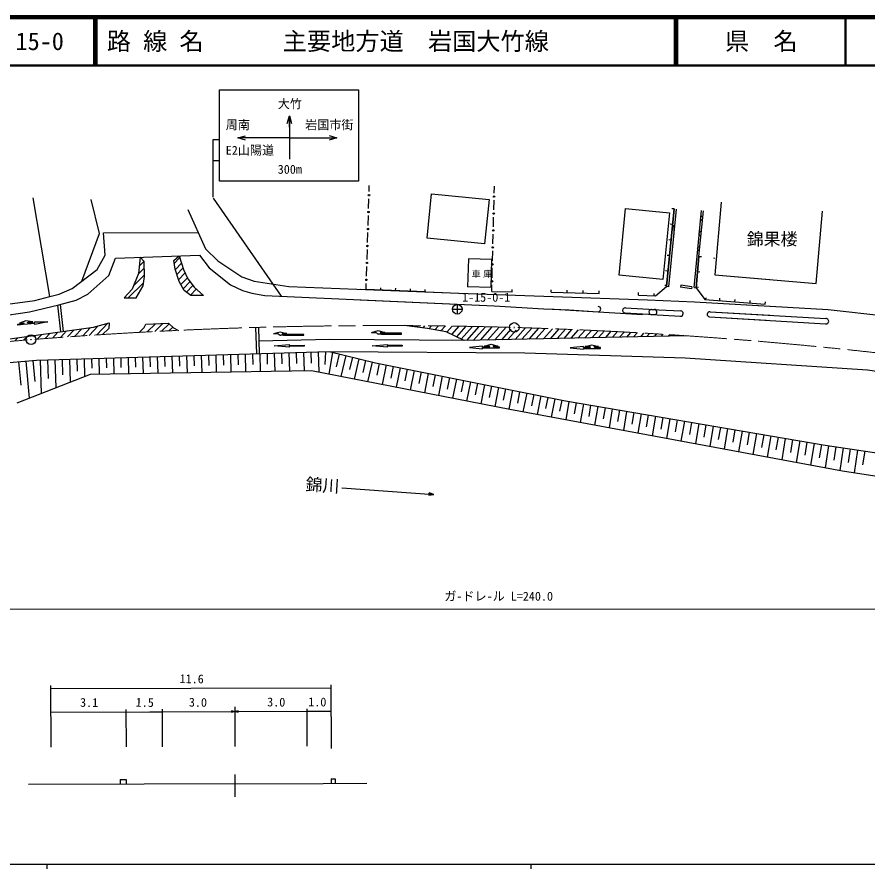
# Model space of a CAD drawing. Units: millimetres, scale not verified. Extents: x 40000 to 680000, y 20000 to 380000.
# Drawn here: x 161820 to 337666, y 204000 to 380000 of the extents above; entities that cross this region are included whole.
import ezdxf
from ezdxf.enums import TextEntityAlignment as Align

# ---------------------------------------------------------------- set-up
doc = ezdxf.new("R2010")
doc.units = ezdxf.units.MM
doc.header["$LTSCALE"] = 1000
doc.linetypes.add('CHAIN', pattern=[18.5, 12, -1.5, 3.5, -1.5])
for name, color, linetype, lineweight in [('M-BGD', 7, 'Continuous', 25), ('M-BMK', 2, 'CHAIN', 13), ('M-BMK-SRVR', 3, 'Continuous', 25), ('M-STR-HTXT', 7, 'Continuous', 13), ('M-STR-STRC', 7, 'Continuous', 25), ('M-TTL', 2, 'Continuous', 140), ('M-TTL-BAND', 7, 'Continuous', 25), ('M-TTL-LINE', 7, 'Continuous', 50), ('M-TTL-TXT', 7, 'Continuous', 50)]:
    doc.layers.add(name, color=color, linetype=linetype, lineweight=lineweight)
doc.styles.add('ＭＳ ゴシック', font='')
doc.styles.get('ＭＳ ゴシック').set_extended_font_data('MS Gothic')

# ---------------------------------------------------------------- blocks, each defined once
blk = doc.blocks.new('BUHIN2')
at = {"layer": 'M-BMK-SRVR'}
for radius in [1, 0.03]:
    blk.add_circle((0, 0), radius, dxfattribs=at)

msp = doc.modelspace()

# ---------------------------------------------------------------- linework, layer by layer
at = {"layer": 'M-BGD'}
for p, q in [((234579, 343934), (234618, 345196)), ((260426, 343640), (260461, 345046)), ((246593, 334331), (247493, 343467)), ((247493, 343467), (259354, 342299)), ((168630, 322271), (165136, 342633)), ((178861, 335247), (177114, 342333)), ((234472, 340435), (234534, 342464)), ((259354, 342299), (258454, 333163)), ((260337, 340141), (260388, 342170)), ((307296, 341729), (306000, 326767)), ((307296, 341729), (306000, 326767)), ((197145, 340224), (200734, 332139)), ((286223, 326674), (287594, 340473)), ((287594, 340473), (296666, 339572)), ((297644, 340345), (296023, 324310)), ((298042, 340305), (296421, 324270)), ((297644, 340345), (297147, 340395)), ((302342, 330582), (303269, 340042)), ((302740, 330543), (303666, 339990)), ((302740, 330543), (303666, 339990)), ((326950, 324952), (328246, 339914)), ((234364, 336937), (234426, 338966)), ((260248, 336642), (260300, 338671)), ((296666, 339572), (295295, 325773)), ((297320, 337135), (296822, 337185)), ((175203, 325418), (178861, 335247)), ((179659, 335446), (199254, 335473)), ((180009, 330805), (179659, 335446)), ((234256, 333439), (234318, 335468)), ((260159, 333143), (260211, 335172)), ((258454, 333163), (246593, 334331)), ((296995, 333925), (296498, 333975)), ((200734, 332139), (203334, 329645)), ((234148, 329940), (234211, 331969)), ((260071, 329644), (260122, 331673)), ((178362, 327810), (180009, 330805)), ((180814, 326609), (182189, 330212)), ((182189, 330212), (199515, 330837)), ((199515, 330837), (201546, 328203)), ((203334, 329645), (208256, 326352)), ((255082, 330031), (254935, 324230)), ((259948, 329908), (255082, 330031)), ((259801, 324107), (259948, 329908)), ((296671, 330715), (296173, 330765)), ((301732, 324107), (302342, 330582)), ((302130, 324070), (302740, 330543)), ((302740, 330543), (303238, 330496)), ((305764, 330269), (305966, 330163)), ((173221, 323918), (178362, 327810)), ((201546, 328203), (205964, 324663)), ((234040, 326442), (234103, 328471)), ((259982, 326145), (260033, 328175)), ((296346, 327505), (295848, 327555)), ((302444, 327406), (302942, 327359)), ((176452, 322769), (180814, 326609)), ((208256, 326352), (210841, 325466)), ((295295, 325773), (286223, 326674)), ((306000, 326767), (326950, 324952)), ((306000, 326767), (317415, 325778)), ((170526, 322770), (173221, 323918)), ((205964, 324663), (208434, 323510)), ((210841, 325466), (217995, 324333)), ((217995, 324333), (253095, 322962)), ((233956, 323710), (233995, 324973)), ((233956, 323710), (233975, 324209)), ((237005, 323591), (237025, 324090)), ((240055, 323472), (240074, 323971)), ((243104, 323352), (243123, 323852)), ((259801, 324107), (254935, 324230)), ((259909, 323269), (259945, 324676)), ((296010, 324300), (295691, 324685)), ((296421, 324270), (296023, 324310)), ((299024, 324628), (298953, 324183)), ((301199, 323827), (298953, 324183)), ((301270, 324272), (299024, 324628)), ((301270, 324272), (301199, 323827)), ((301732, 324107), (302130, 324070)), ((302149, 324268), (302646, 324221)), ((165486, 321472), (168630, 322271)), ((168630, 322271), (170526, 322770)), ((174034, 321536), (176452, 322769)), ((208434, 323510), (210327, 322962)), ((210327, 322962), (213044, 322468)), ((213044, 322468), (260405, 320327)), ((232763, 323756), (253095, 322962)), ((246153, 323233), (233956, 323710)), ((246153, 323233), (246173, 323733)), ((253095, 322962), (292086, 321603)), ((253095, 322962), (292086, 321603)), ((259909, 323269), (259912, 323769)), ((259909, 323269), (264118, 323245)), ((264118, 323245), (264121, 323745)), ((272202, 323164), (272215, 323664)), ((272202, 323164), (282135, 322912)), ((275513, 323080), (275526, 323580)), ((278824, 322996), (278837, 323496)), ((282135, 322912), (282148, 323412)), ((290244, 322564), (290267, 323063)), ((293467, 322418), (293490, 322918)), ((139464, 317958), (165486, 321472)), ((164363, 319119), (170431, 320541)), ((170431, 320541), (174034, 321536)), ((232763, 321576), (260405, 320327)), ((260405, 320327), (270717, 319738)), ((260405, 320327), (270717, 319738)), ((292086, 321603), (301809, 321183)), ((292086, 321603), (301809, 321183)), ((301809, 321183), (329427, 319610)), ((301809, 321183), (317415, 320294)), ((303915, 321719), (304314, 322021)), ((307020, 321404), (307059, 321902)), ((310162, 321157), (310201, 321656)), ((313304, 320910), (313343, 321409)), ((316446, 320664), (316485, 321162)), ((150298, 317051), (164363, 319119)), ((270717, 319738), (275893, 319487)), ((271620, 319686), (291068, 318575)), ((275893, 319487), (281893, 319127)), ((287516, 318881), (293516, 318521)), ((287541, 319905), (293541, 319602)), ((292962, 319579), (298961, 319276)), ((305027, 319105), (328947, 317719)), ((305027, 319105), (317415, 318387)), ((329427, 319610), (342449, 318125)), ((292937, 318556), (298937, 318196)), ((304913, 318041), (328893, 316619)), ((304913, 318041), (316639, 317345)), ((165856, 309110), (226326, 310883)), ((189289, 309797), (189349, 307741)), ((190800, 309841), (190901, 306396)), ((192312, 309885), (192373, 307807)), ((193824, 309930), (193926, 306446)), ((195336, 309974), (195397, 307872)), ((196847, 310018), (196951, 306496)), ((198359, 310063), (198421, 307938)), ((199871, 310107), (199975, 306546)), ((201383, 310151), (201446, 308003)), ((202894, 310196), (203000, 306596)), ((204406, 310240), (204470, 308069)), ((205918, 310284), (206024, 306646)), ((207430, 310329), (207494, 308134)), ((208941, 310373), (209049, 306696)), ((210453, 310417), (210518, 308200)), ((211965, 310462), (212074, 306746)), ((213477, 310506), (213542, 308265)), ((214988, 310550), (215098, 306796)), ((216500, 310595), (216566, 308331)), ((218012, 310639), (218123, 306846)), ((219524, 310683), (219591, 308396)), ((221035, 310728), (221148, 306896)), ((222547, 310772), (222615, 308461)), ((224059, 310816), (224182, 306624)), ((225571, 310861), (225393, 308207)), ((227011, 310717), (226246, 306221)), ((226326, 310883), (266738, 310618)), ((226326, 310883), (235903, 308565)), ((228379, 310386), (227743, 307761)), ((229747, 310055), (228703, 305742)), ((266738, 310618), (299856, 309571)), ((152522, 307927), (165856, 309110)), ((162153, 308781), (162584, 303917)), ((163634, 308913), (164315, 301238)), ((165116, 309044), (165501, 304699)), ((166612, 309132), (166815, 302216)), ((168124, 309176), (168236, 305352)), ((169636, 309221), (169807, 303387)), ((171148, 309265), (171241, 306089)), ((172659, 309309), (172799, 304558)), ((174171, 309354), (174245, 306827)), ((175683, 309398), (175790, 305728)), ((177195, 309442), (177252, 307479)), ((178706, 309487), (178803, 306196)), ((180218, 309531), (180276, 307545)), ((181730, 309575), (181827, 306246)), ((183242, 309620), (183300, 307610)), ((184753, 309664), (184852, 306296)), ((186265, 309708), (186325, 307676)), ((187777, 309753), (187877, 306346)), ((231115, 309724), (230497, 307173)), ((232483, 309393), (231468, 305202)), ((233851, 309061), (233251, 306584)), ((235219, 308730), (234234, 304662)), ((235903, 308565), (275133, 300695)), ((236629, 308419), (236140, 305980)), ((238082, 308128), (237268, 304070)), ((299856, 309571), (337556, 307084)), ((222656, 306921), (176905, 306164)), ((263634, 298926), (222656, 306921)), ((239535, 307836), (239048, 305406)), ((240988, 307545), (240177, 303503)), ((242441, 307253), (241956, 304833)), ((243894, 306962), (243086, 302935)), ((245347, 306670), (244863, 304259)), ((246800, 306379), (245995, 302368)), ((337556, 307084), (363842, 303180)), ((176905, 306164), (161795, 300252)), ((248253, 306087), (247771, 303685)), ((249706, 305796), (248904, 301800)), ((251159, 305504), (250679, 303112)), ((252612, 305213), (251814, 301233)), ((254065, 304921), (253587, 302538)), ((255518, 304630), (254723, 300665)), ((256971, 304338), (256495, 301964)), ((258424, 304047), (257632, 300097)), ((259877, 303755), (259402, 301390)), ((261330, 303464), (260541, 299530)), ((262783, 303172), (262310, 300817)), ((264236, 302881), (263450, 298962)), ((265689, 302590), (265219, 300250)), ((267142, 302298), (266364, 298422)), ((268595, 302007), (268131, 299694)), ((270048, 301715), (269279, 297883)), ((271501, 301424), (271042, 299137)), ((272954, 301132), (272194, 297344)), ((274407, 300841), (273953, 298581)), ((275133, 300695), (328787, 291549)), ((275878, 300568), (275233, 296782)), ((277369, 300314), (276979, 298030)), ((278859, 300060), (278206, 296232)), ((280349, 299806), (279956, 297497)), ((281840, 299552), (281180, 295682)), ((283330, 299298), (282932, 296963)), ((332398, 286212), (263634, 298926)), ((284820, 299044), (284154, 295132)), ((286311, 298790), (285909, 296430)), ((287801, 298535), (287127, 294582)), ((289292, 298281), (288885, 295897)), ((290782, 298027), (290101, 294033)), ((292272, 297773), (291862, 295364)), ((293763, 297519), (293075, 293483)), ((295253, 297265), (294838, 294831)), ((296743, 297011), (296048, 292933)), ((298234, 296757), (297815, 294298)), ((299724, 296503), (299022, 292383)), ((301215, 296249), (300791, 293765)), ((302705, 295995), (301996, 291833)), ((304195, 295741), (303768, 293231)), ((305686, 295487), (304969, 291284)), ((307176, 295233), (306744, 292698)), ((308666, 294979), (307943, 290734)), ((310157, 294725), (309721, 292165)), ((311647, 294471), (310916, 290184)), ((313138, 294217), (312697, 291632)), ((314628, 293963), (313890, 289634)), ((316118, 293708), (315673, 291099)), ((317609, 293454), (316864, 289084)), ((319099, 293200), (318650, 290566)), ((320589, 292946), (319837, 288535)), ((322080, 292692), (321626, 290033)), ((323570, 292438), (322811, 287985)), ((325061, 292184), (324603, 289500)), ((326551, 291930), (325785, 287435)), ((328041, 291676), (327579, 288966)), ((328787, 291549), (395886, 281573)), ((329532, 291438), (328853, 286868)), ((331023, 291216), (330611, 288443)), ((332514, 290995), (331819, 286319)), ((334005, 290773), (333586, 287952)), ((335496, 290551), (334796, 285842)), ((336988, 290330), (336567, 287499)), ((392409, 276939), (332398, 286212)), ((228930, 282748), (247954, 281381)), ((246974, 281702), (246938, 281203)), ((246966, 281239), (246996, 281662)), ((247954, 281381), (246974, 281702)), ((246996, 281662), (247849, 281388)), ((247006, 281273), (247031, 281622)), ((247031, 281622), (247749, 281395)), ((246938, 281203), (247954, 281381)), ((247851, 281388), (246966, 281239)), ((247749, 281395), (247006, 281273)), ((247046, 281308), (247066, 281582)), ((247650, 281402), (247046, 281308)), ((247066, 281582), (247650, 281402)), ((247086, 281343), (247101, 281542)), ((247547, 281410), (247086, 281343)), ((247101, 281542), (247547, 281410)), ((247126, 281377), (247135, 281502)), ((247448, 281417), (247126, 281377)), ((247135, 281502), (247448, 281417)), ((247166, 281412), (247170, 281462)), ((247345, 281424), (247166, 281412)), ((247168, 281437), (247345, 281424)), ((247170, 281462), (247345, 281424)), ((168841, 229185), (168804, 241900)), ((168806, 241255), (226677, 241423)), ((226676, 242068), (226714, 228854)), ((168820, 236412), (189289, 236471)), ((184318, 236957), (184341, 229231)), ((189289, 236471), (191820, 236479)), ((191818, 236979), (191841, 229252)), ((191820, 236479), (206829, 236522)), ((206078, 236736), (206829, 236522)), ((206829, 236522), (206079, 236306)), ((206826, 237522), (206850, 229296)), ((206829, 236522), (207578, 236738)), ((206829, 236522), (221692, 236565)), ((207579, 236309), (206829, 236522)), ((221690, 237065), (221713, 229339)), ((221692, 236565), (226692, 236580)), ((183128, 222497), (184360, 222501)), ((183128, 222497), (183130, 221549)), ((184360, 222501), (184363, 221553)), ((206880, 218869), (206866, 223514)), ((226732, 222624), (227585, 222626)), ((226732, 222624), (226735, 221676)), ((227585, 222626), (227588, 221678)), ((164164, 221494), (188099, 221563)), ((188099, 221563), (225076, 221671)), ((225076, 221671), (234132, 221697))]:
    msp.add_line(p, q, dxfattribs=at)
for points in [[(290244, 322564), (293726, 322406), (296023, 324310), (297644, 340345)], [(303463, 337918), (303353, 337969), (303261, 338038), (303161, 338144), (303112, 338259), (303089, 338379), (303104, 338534), (303150, 338647), (303221, 338751), (303340, 338837), (303443, 338887), (303561, 338913)], [(303154, 334769), (303044, 334820), (302953, 334889), (302852, 334995), (302803, 335110), (302780, 335230), (302795, 335385), (302842, 335498), (302912, 335602), (303031, 335688), (303134, 335738), (303252, 335764)], [(302846, 331620), (302735, 331671), (302644, 331740), (302544, 331846), (302495, 331961), (302471, 332081), (302486, 332236), (302533, 332349), (302603, 332453), (302722, 332539), (302825, 332589), (302943, 332615)], [(302740, 330543), (302130, 324070), (303973, 321643), (316446, 320664)]]:
    msp.add_lwpolyline(points, dxfattribs=at)
for centre, radius in [((234557, 343199), 150), ((260407, 342905), 150), ((234449, 339701), 150), ((260318, 339406), 150), ((234341, 336202), 150), ((260230, 335907), 150), ((234233, 332704), 150), ((260141, 332408), 150), ((234125, 329206), 150), ((260052, 328909), 150), ((234017, 325707), 150), ((259963, 325410), 150), ((264527, 315873), 22.5), ((164721, 313346), 22.5)]:
    msp.add_circle(centre, radius, dxfattribs=at)
for centre, radius, start, end in [((281901, 319668), 540, 269.08942, 88.30667), ((287472, 319394), 515, 82.30737, 274.94296), ((292893, 319069), 515, 82.30737, 274.94296), ((293525, 319062), 540, 269.08942, 88.30667), ((298945, 318736), 540, 269.08942, 88.30667), ((304978, 318572), 535, 84.7207, 262.98604), ((304978, 318572), 535, 84.7207, 262.98604), ((328992, 317165), 555, 259.64838, 94.65524)]:
    msp.add_arc(centre, radius, start, end, dxfattribs=at)
at = {"layer": 'M-BMK'}
for start, end in [(88.38623, 94.51358), (82.13852, 88.29279), (94.60699, 95.5463)]:
    msp.add_arc((237868, -603741), 920000, start, end, dxfattribs=at)
at = {"layer": 'M-BMK-SRVR'}
for p, q in [((252789, 320635), (252789, 318635)), ((251789, 319635), (253789, 319635))]:
    msp.add_line(p, q, dxfattribs=at)
msp.add_circle((252789, 319635), 1000, dxfattribs=at)
at = {"layer": 'M-STR-HTXT'}
msp.add_line((159421, 257682), (394188, 257682), dxfattribs=at)
at = {"layer": 'M-STR-STRC'}
for p, q in [((203659, 346119), (203659, 364931)), ((203659, 364931), (232365, 364931)), ((232365, 364931), (232365, 346119)), ((217656, 358012), (218116, 359612)), ((218116, 359612), (218572, 358012)), ((218116, 357255), (218116, 359612)), ((218116, 359612), (218116, 350630)), ((202339, 342809), (202339, 354721)), ((202339, 354721), (203659, 354721)), ((207463, 355034), (209063, 355490)), ((209063, 354574), (207463, 355034)), ((218116, 355034), (207463, 355034)), ((218116, 355034), (227937, 355034)), ((226337, 355494), (227937, 355034)), ((227937, 355034), (226337, 354578)), ((202339, 350394), (203659, 350394)), ((232365, 346119), (203659, 346119)), ((202339, 342551), (216373, 322317)), ((297524, 337019), (297524, 335019)), ((187250, 330395), (186887, 327020)), ((188064, 329543), (187052, 328551)), ((188077, 329530), (187250, 330395)), ((188129, 326373), (188077, 329530)), ((194208, 329737), (195294, 330685)), ((194519, 327926), (194208, 329737)), ((195426, 330276), (194316, 329108)), ((195784, 329165), (194540, 327855)), ((195294, 330685), (196201, 327874)), ((188100, 328114), (186828, 326868)), ((195295, 325339), (194519, 327926)), ((196111, 328153), (194849, 326825)), ((196201, 327874), (197132, 325934)), ((186887, 327020), (185645, 323786)), ((188123, 326704), (185946, 324571)), ((187896, 324485), (188129, 326373)), ((196550, 327145), (195184, 325707)), ((197028, 326151), (195664, 324715)), ((197132, 325934), (198451, 324174)), ((187972, 325100), (184810, 322001)), ((186421, 322001), (187896, 324485)), ((196382, 323502), (195295, 325339)), ((197581, 325335), (196173, 323854)), ((198168, 324552), (196838, 323151)), ((198451, 324174), (200340, 322493)), ((185645, 323786), (183963, 322001)), ((197727, 322467), (196382, 323502)), ((198867, 323805), (197651, 322525)), ((200340, 322493), (197727, 322467)), ((170199, 320486), (170829, 314973)), ((171428, 315052), (170789, 320640)), ((183963, 322001), (186421, 322001)), ((163669, 317267), (162332, 316773)), ((162332, 316773), (163266, 316855)), ((163266, 316855), (163095, 316652)), ((165071, 317013), (163669, 317267)), ((163967, 316728), (164137, 316931)), ((163967, 316728), (165461, 316859)), ((164137, 316931), (165071, 317013)), ((165461, 316859), (165445, 317046)), ((165445, 317046), (168209, 317005)), ((168209, 317005), (165494, 316485)), ((177623, 315911), (180856, 316820)), ((180856, 316820), (180776, 315645)), ((148950, 311952), (177623, 315911)), ((161975, 316554), (163095, 316652)), ((161991, 316367), (161975, 316554)), ((163112, 316465), (161991, 316367)), ((163983, 316541), (163112, 316465)), ((165478, 316672), (163983, 316541)), ((165494, 316485), (165478, 316672)), ((172062, 315143), (170809, 313817)), ((173637, 315360), (172275, 313919)), ((175245, 315582), (173797, 314050)), ((177016, 315827), (175399, 314115)), ((178585, 316181), (176738, 314226)), ((180610, 316750), (178315, 314321)), ((180776, 315645), (179462, 314403)), ((187073, 314856), (188068, 315851)), ((188068, 315851), (188420, 316577)), ((188420, 316577), (193131, 316743)), ((190432, 316648), (188731, 314946)), ((191929, 316700), (190272, 315043)), ((193243, 316642), (191697, 315095)), ((193131, 316743), (194169, 315809)), ((194006, 315956), (193206, 315155)), ((194169, 315809), (195162, 315267)), ((211362, 310444), (211169, 315871)), ((211690, 315886), (211883, 310459)), ((235042, 314859), (236417, 315234)), ((236417, 315234), (237792, 314859)), ((246615, 315674), (241841, 316250)), ((244732, 316233), (244464, 315934)), ((246049, 316223), (245661, 315789)), ((250518, 314932), (246615, 315674)), ((247455, 316209), (246924, 315615)), ((248921, 316193), (248190, 315375)), ((250357, 316174), (249432, 315139)), ((251764, 316154), (250626, 314881)), ((253110, 316133), (251583, 314423)), ((254576, 316107), (252625, 313925)), ((255923, 316082), (253585, 313466)), ((257269, 316054), (254693, 313171)), ((258617, 316025), (256094, 313202)), ((259964, 315994), (257497, 313233)), ((261429, 315957), (259024, 313266)), ((262923, 315918), (260584, 313301)), ((263866, 315517), (261911, 313330)), ((264984, 315278), (263269, 313360)), ((266880, 315801), (264726, 313391)), ((268223, 315758), (266136, 313422)), ((269615, 315711), (267598, 313455)), ((270982, 315663), (269037, 313486)), ((272470, 315608), (270604, 313521)), ((273811, 315557), (272019, 313552)), ((275156, 315503), (273440, 313583)), ((276428, 315450), (274785, 313612)), ((277806, 315392), (276244, 313644)), ((279214, 315329), (277737, 313677)), ((280565, 315268), (279172, 313709)), ((281943, 315203), (280636, 313741)), ((283218, 315141), (281994, 313771)), ((284547, 315074), (283410, 313802)), ((161993, 313753), (161362, 313085)), ((163912, 314018), (163157, 313218)), ((165323, 314212), (165110, 313987)), ((166960, 314438), (166011, 313434)), ((168683, 314676), (167640, 313572)), ((170270, 314895), (169120, 313678)), ((226359, 313397), (211792, 313034)), ((214827, 314621), (216202, 314996)), ((214827, 314621), (215765, 314621)), ((216202, 314996), (217577, 314621)), ((216890, 314246), (216327, 314246)), ((217577, 314621), (216640, 314621)), ((221077, 314433), (216890, 314433)), ((216890, 314246), (221077, 314246)), ((221077, 314246), (221077, 314433)), ((221077, 314246), (221077, 314433)), ((254223, 313161), (226359, 313397)), ((235042, 314859), (235980, 314859)), ((237105, 314484), (236542, 314484)), ((237792, 314859), (236855, 314859)), ((241292, 314672), (237105, 314672)), ((237105, 314484), (241292, 314484)), ((241292, 314484), (241292, 314672)), ((241292, 314484), (241292, 314672)), ((254223, 313161), (250518, 314932)), ((299918, 314164), (254223, 313161)), ((285898, 315004), (284851, 313833)), ((287277, 314931), (286325, 313866)), ((288605, 314859), (287745, 313897)), ((289983, 314782), (289222, 313929)), ((291306, 314706), (290640, 313960)), ((292551, 314632), (291977, 313990)), ((293958, 314547), (293489, 314023)), ((295284, 314466), (294916, 314054)), ((296665, 314378), (296405, 314087)), ((214932, 312065), (218056, 312358)), ((218058, 311795), (214932, 312065)), ((218056, 312358), (218057, 312170)), ((218057, 312170), (221182, 312182)), ((221182, 311994), (218057, 311983)), ((218057, 311983), (218058, 311795)), ((221182, 312182), (221182, 311994)), ((235186, 312084), (238310, 312377)), ((238313, 311814), (235186, 312084)), ((238310, 312377), (238311, 312189)), ((238311, 312189), (241436, 312201)), ((241437, 312013), (238312, 312002)), ((238312, 312002), (238313, 311814)), ((241436, 312201), (241437, 312013)), ((258041, 312017), (255291, 311736)), ((255291, 311736), (258041, 311455)), ((258041, 311830), (258041, 312017)), ((259541, 311830), (258041, 311830)), ((258041, 311455), (258041, 311642)), ((258041, 311642), (259541, 311642)), ((258416, 312017), (259791, 312392)), ((259354, 312017), (258416, 312017)), ((259541, 311830), (259354, 312017)), ((259541, 311642), (260416, 311642)), ((259791, 312392), (261166, 312017)), ((261166, 312017), (260229, 312017)), ((260229, 312017), (260416, 311830)), ((261541, 311830), (260416, 311830)), ((260416, 311642), (261541, 311642)), ((261541, 311642), (261541, 311830)), ((278861, 311925), (276111, 311644)), ((276111, 311644), (278861, 311362)), ((278861, 311737), (278861, 311925)), ((280361, 311737), (278861, 311737)), ((278861, 311362), (278861, 311550)), ((278861, 311550), (280361, 311550)), ((279236, 311925), (280611, 312300)), ((280174, 311925), (279236, 311925)), ((280361, 311737), (280174, 311925)), ((280361, 311550), (281236, 311550)), ((280611, 312300), (281986, 311925)), ((281986, 311925), (281049, 311925)), ((281049, 311925), (281236, 311737)), ((282361, 311737), (281236, 311737)), ((281236, 311550), (282361, 311550)), ((282361, 311550), (282361, 311737))]:
    msp.add_line(p, q, dxfattribs=at)
for centre, radius, start, end in [((216713, 315434), 1250, 220.62088, 251.99896), ((217128, 315011), 625, 218.65259, 247.6076), ((236929, 315673), 1250, 220.62088, 251.99896), ((237343, 315250), 625, 218.65259, 247.6076)]:
    msp.add_arc(centre, radius, start, end, dxfattribs=at)
at = {"layer": 'M-TTL'}
msp.add_line((680000, 380000), (40000, 380000), dxfattribs=at)
at = {"layer": 'M-TTL-BAND'}
for p, q in [((40000, 205000), (579000, 205000)), ((168000, 205000), (168000, 204000)), ((268000, 205000), (268000, 204000))]:
    msp.add_line(p, q, dxfattribs=at)
at = {"layer": 'M-TTL-LINE'}
for p, q in [((177750, 380000), (177750, 370000)), ((178250, 380000), (178250, 370000)), ((297750, 380000), (297750, 370000)), ((298250, 380000), (298250, 370000)), ((333000, 380000), (333000, 370000)), ((40000, 370000), (680000, 370000))]:
    msp.add_line(p, q, dxfattribs=at)

# ---------------------------------------------------------------- block references
at = {"xscale": 1000, "yscale": 1000, "rotation": 286.81917}
for p in [(264566, 315865), (164720, 313350)]:
    msp.add_blockref('BUHIN2', p, dxfattribs=at)

# ---------------------------------------------------------------- texts
at = {"layer": 'M-BGD', "style": 'ＭＳ ゴシック'}
msp.add_text('錦果楼', height=2566, dxfattribs=at).set_placement((312606, 332096), align=Align.BOTTOM_LEFT)
for s, height, rotation, p in [('錦川', 2566, 356.4, (221325, 281443)), ('11.6', 1833, 359.2, (195402, 241857)), ('3.0', 1833, 359.2, (213494, 237042)), ('1.0', 1833, 359.2, (221982, 237063)), ('3.1', 1833, 359.2, (174822, 236947)), ('1.5', 1833, 359.2, (186335, 236969)), ('3.0', 1833, 359.2, (197314, 236995))]:
    msp.add_text(s, height=height, rotation=rotation, dxfattribs=at).set_placement(p, align=Align.BOTTOM_LEFT)
at = {"layer": 'M-BGD', "insert": (255775, 326096), "char_height": 1320, "attachment_point": 7, "style": 'ＭＳ ゴシック'}
msp.add_mtext('\\T1.28;車庫', dxfattribs=at)
at = {"layer": 'M-BMK-SRVR', "style": 'ＭＳ ゴシック'}
msp.add_text('1-15-0-1', height=1833, dxfattribs=at).set_placement((253789, 320635), align=Align.BOTTOM_LEFT)
at = {"layer": 'M-STR-HTXT', "style": 'ＭＳ ゴシック'}
msp.add_text('ガ-ドレ-ル L=240.0', height=1833, dxfattribs=at).set_placement((250105, 258882), align=Align.BOTTOM_LEFT)
at = {"layer": 'M-STR-STRC', "style": 'ＭＳ ゴシック'}
for s, p in [('大竹', (215699, 360595)), ('周南', (204952, 356255)), ('岩国市街', (221362, 356255)), ('E2山陽道', (204952, 351006)), ('300m', (215699, 347079))]:
    msp.add_text(s, height=1833, dxfattribs=at).set_placement(p, align=Align.BOTTOM_LEFT)
at = {"layer": 'M-TTL-TXT', "style": 'ＭＳ ゴシック'}
for s, p in [('15-0', (161521, 375000)), ('路 線 名', (180380, 375000)), ('主要地方道\u3000岩国大竹線', (216734, 375000))]:
    msp.add_text(s, height=3666, dxfattribs=at).set_placement(p, align=Align.MIDDLE_LEFT)
msp.add_text('県\u3000名', height=3666, dxfattribs=at).set_placement((315625, 375000), align=Align.MIDDLE_CENTER)

doc.saveas('drawing.dxf')
